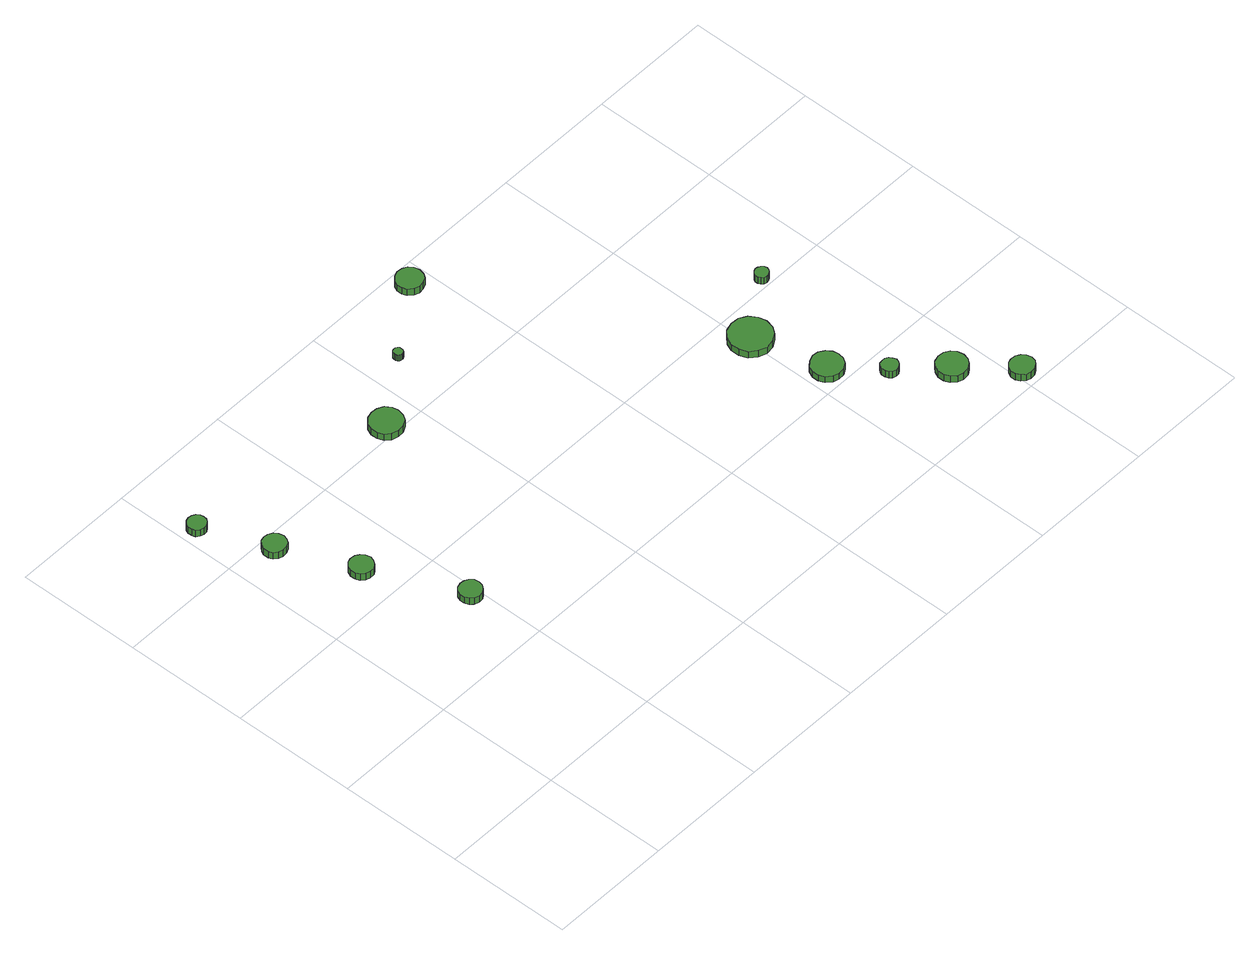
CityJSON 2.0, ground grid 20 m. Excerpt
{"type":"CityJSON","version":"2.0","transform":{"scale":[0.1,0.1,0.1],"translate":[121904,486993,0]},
"CityObjects":{
"tree1":{"type":"SolitaryVegetationObject","attributes":{"function":"something"},"geometry":[{"type":"MultiSurface","lod":"1","boundaries":[[[0,1,2,3,4,5,6,7,8,9,10,11,12,13,14]],[[15,16,17,18,19,20,21,22,23,24,25,26,27,28,29]],[[0,29,28,1]],[[1,28,27,2]],[[2,27,26,3]],[[3,26,25,4]],[[4,25,24,5]],[[5,24,23,6]],[[6,23,22,7]],[[7,22,21,8]],[[8,21,20,9]],[[9,20,19,10]],[[10,19,18,11]],[[11,18,17,12]],[[12,17,16,13]],[[13,16,15,14]],[[14,15,29,0]]]}]},
"tree2":{"type":"SolitaryVegetationObject","attributes":{"function":"something"},"geometry":[{"type":"MultiSurface","lod":"1","boundaries":[[[30,31,32,33,34,35,36,37,38,39,40,41,42,43,44]],[[45,46,47,48,49,50,51,52,53,54,55,56,57,58,59]],[[30,59,58,31]],[[31,58,57,32]],[[32,57,56,33]],[[33,56,55,34]],[[34,55,54,35]],[[35,54,53,36]],[[36,53,52,37]],[[37,52,51,38]],[[38,51,50,39]],[[39,50,49,40]],[[40,49,48,41]],[[41,48,47,42]],[[42,47,46,43]],[[43,46,45,44]],[[44,45,59,30]]]}]},
"tree3":{"type":"SolitaryVegetationObject","attributes":{"function":"something"},"geometry":[{"type":"MultiSurface","lod":"1","boundaries":[[[60,61,62,63,64,65,66,67,68,69,70,71,72,73,74]],[[75,76,77,78,79,80,81,82,83,84,85,86,87,88,89]],[[60,89,88,61]],[[61,88,87,62]],[[62,87,86,63]],[[63,86,85,64]],[[64,85,84,65]],[[65,84,83,66]],[[66,83,82,67]],[[67,82,81,68]],[[68,81,80,69]],[[69,80,79,70]],[[70,79,78,71]],[[71,78,77,72]],[[72,77,76,73]],[[73,76,75,74]],[[74,75,89,60]]]}]},
"tree4":{"type":"SolitaryVegetationObject","attributes":{"function":"something"},"geometry":[{"type":"MultiSurface","lod":"1","boundaries":[[[90,91,92,93,94,95,96,97,98,99,100,101,102,103,104]],[[105,106,107,108,109,110,111,112,113,114,115,116,117,118,119]],[[90,119,118,91]],[[91,118,117,92]],[[92,117,116,93]],[[93,116,115,94]],[[94,115,114,95]],[[95,114,113,96]],[[96,113,112,97]],[[97,112,111,98]],[[98,111,110,99]],[[99,110,109,100]],[[100,109,108,101]],[[101,108,107,102]],[[102,107,106,103]],[[103,106,105,104]],[[104,105,119,90]]]}]},
"tree5":{"type":"SolitaryVegetationObject","attributes":{"function":"something"},"geometry":[{"type":"MultiSurface","lod":"1","boundaries":[[[120,121,122,123,124,125,126,127,128,129,130,131,132,133,134]],[[135,136,137,138,139,140,141,142,143,144,145,146,147,148,149]],[[120,149,148,121]],[[121,148,147,122]],[[122,147,146,123]],[[123,146,145,124]],[[124,145,144,125]],[[125,144,143,126]],[[126,143,142,127]],[[127,142,141,128]],[[128,141,140,129]],[[129,140,139,130]],[[130,139,138,131]],[[131,138,137,132]],[[132,137,136,133]],[[133,136,135,134]],[[134,135,149,120]]]}]},
"tree6":{"type":"SolitaryVegetationObject","attributes":{"function":"something"},"geometry":[{"type":"MultiSurface","lod":"1","boundaries":[[[150,151,152,153,154,155,156,157,158,159,160,161,162,163,164]],[[165,166,167,168,169,170,171,172,173,174,175,176,177,178,179]],[[150,179,178,151]],[[151,178,177,152]],[[152,177,176,153]],[[153,176,175,154]],[[154,175,174,155]],[[155,174,173,156]],[[156,173,172,157]],[[157,172,171,158]],[[158,171,170,159]],[[159,170,169,160]],[[160,169,168,161]],[[161,168,167,162]],[[162,167,166,163]],[[163,166,165,164]],[[164,165,179,150]]]}]},
"tree7":{"type":"SolitaryVegetationObject","attributes":{"function":"something"},"geometry":[{"type":"MultiSurface","lod":"1","boundaries":[[[180,181,182,183,184,185,186,187,188,189,190,191,192,193,194]],[[195,196,197,198,199,200,201,202,203,204,205,206,207,208,209]],[[180,209,208,181]],[[181,208,207,182]],[[182,207,206,183]],[[183,206,205,184]],[[184,205,204,185]],[[185,204,203,186]],[[186,203,202,187]],[[187,202,201,188]],[[188,201,200,189]],[[189,200,199,190]],[[190,199,198,191]],[[191,198,197,192]],[[192,197,196,193]],[[193,196,195,194]],[[194,195,209,180]]]}]},
"tree8":{"type":"SolitaryVegetationObject","attributes":{"function":"something"},"geometry":[{"type":"MultiSurface","lod":"1","boundaries":[[[210,211,212,213,214,215,216,217,218,219,220,221,222,223,224]],[[225,226,227,228,229,230,231,232,233,234,235,236,237,238,239]],[[210,239,238,211]],[[211,238,237,212]],[[212,237,236,213]],[[213,236,235,214]],[[214,235,234,215]],[[215,234,233,216]],[[216,233,232,217]],[[217,232,231,218]],[[218,231,230,219]],[[219,230,229,220]],[[220,229,228,221]],[[221,228,227,222]],[[222,227,226,223]],[[223,226,225,224]],[[224,225,239,210]]]}]},
"tree9":{"type":"SolitaryVegetationObject","attributes":{"function":"something"},"geometry":[{"type":"MultiSurface","lod":"1","boundaries":[[[240,241,242,243,244,245,246,247,248,249,250,251,252,253,254]],[[255,256,257,258,259,260,261,262,263,264,265,266,267,268,269]],[[240,269,268,241]],[[241,268,267,242]],[[242,267,266,243]],[[243,266,265,244]],[[244,265,264,245]],[[245,264,263,246]],[[246,263,262,247]],[[247,262,261,248]],[[248,261,260,249]],[[249,260,259,250]],[[250,259,258,251]],[[251,258,257,252]],[[252,257,256,253]],[[253,256,255,254]],[[254,255,269,240]]]}]},
"tree10":{"type":"SolitaryVegetationObject","attributes":{"function":"something"},"geometry":[{"type":"MultiSurface","lod":"1","boundaries":[[[270,271,272,273,274,275,276,277,278,279,280,281,282,283,284]],[[285,286,287,288,289,290,291,292,293,294,295,296,297,298,299]],[[270,299,298,271]],[[271,298,297,272]],[[272,297,296,273]],[[273,296,295,274]],[[274,295,294,275]],[[275,294,293,276]],[[276,293,292,277]],[[277,292,291,278]],[[278,291,290,279]],[[279,290,289,280]],[[280,289,288,281]],[[281,288,287,282]],[[282,287,286,283]],[[283,286,285,284]],[[284,285,299,270]]]}]},
"tree11":{"type":"SolitaryVegetationObject","attributes":{"function":"something"},"geometry":[{"type":"MultiSurface","lod":"1","boundaries":[[[300,301,302,303,304,305,306,307,308,309,310,311,312,313,314]],[[315,316,317,318,319,320,321,322,323,324,325,326,327,328,329]],[[300,329,328,301]],[[301,328,327,302]],[[302,327,326,303]],[[303,326,325,304]],[[304,325,324,305]],[[305,324,323,306]],[[306,323,322,307]],[[307,322,321,308]],[[308,321,320,309]],[[309,320,319,310]],[[310,319,318,311]],[[311,318,317,312]],[[312,317,316,313]],[[313,316,315,314]],[[314,315,329,300]]]}]},
"tree12":{"type":"SolitaryVegetationObject","attributes":{"function":"something"},"geometry":[{"type":"MultiSurface","lod":"1","boundaries":[[[330,331,332,333,334,335,336,337,338,339,340,341,342,343,344]],[[345,346,347,348,349,350,351,352,353,354,355,356,357,358,359]],[[330,359,358,331]],[[331,358,357,332]],[[332,357,356,333]],[[333,356,355,334]],[[334,355,354,335]],[[335,354,353,336]],[[336,353,352,337]],[[337,352,351,338]],[[338,351,350,339]],[[339,350,349,340]],[[340,349,348,341]],[[341,348,347,342]],[[342,347,346,343]],[[343,346,345,344]],[[344,345,359,330]]]}]},
"tree13":{"type":"SolitaryVegetationObject","attributes":{"function":"something"},"geometry":[{"type":"MultiSurface","lod":"1","boundaries":[[[360,361,362,363,364,365,366,367,368,369,370,371,372,373,374]],[[375,376,377,378,379,380,381,382,383,384,385,386,387,388,389]],[[360,389,388,361]],[[361,388,387,362]],[[362,387,386,363]],[[363,386,385,364]],[[364,385,384,365]],[[365,384,383,366]],[[366,383,382,367]],[[367,382,381,368]],[[368,381,380,369]],[[369,380,379,370]],[[370,379,378,371]],[[371,378,377,372]],[[372,377,376,373]],[[373,376,375,374]],[[374,375,389,360]]]}]}
},
"vertices":[
[38,680,20],[37,686,20],[33,691,20],[28,694,20],[22,695,20],[16,693,20],[11,689,20],[9,683,20],[9,677,20],[11,671,20],[16,667,20],[22,665,20],[28,666,20],[33,669,20],[37,674,20],[37,674,7],[33,669,7],[28,666,7],[22,665,7],[16,667,7],[11,671,7],[9,677,7],[9,683,7],[11,689,7],[16,693,7],[22,695,7],[28,694,7],[33,691,7],[37,686,7],[38,680,7],
[88,576,16],[86,584,16],[82,590,16],[75,594,16],[67,595,16],[60,593,16],[54,587,16],[51,580,16],[51,572,16],[54,565,16],[60,560,16],[67,558,16],[75,559,16],[82,562,16],[86,569,16],[86,569,3],[82,562,3],[75,559,3],[67,558,3],[60,560,3],[54,565,3],[51,572,3],[51,580,3],[54,587,3],[60,593,3],[67,595,3],[75,594,3],[82,590,3],[86,584,3],[88,576,3],
[139,460,15],[137,468,15],[132,474,15],[126,478,15],[118,479,15],[111,477,15],[105,471,15],[102,464,15],[102,456,15],[105,449,15],[111,444,15],[118,442,15],[126,442,15],[132,446,15],[137,453,15],[137,453,2],[132,446,2],[126,442,2],[118,442,2],[111,444,2],[105,449,2],[102,456,2],[102,464,2],[105,471,2],[111,477,2],[118,479,2],[126,478,2],[132,474,2],[137,468,2],[139,460,2],
[204,316,15],[203,324,15],[198,330,15],[192,333,15],[185,334,15],[177,332,15],[172,327,15],[169,320,15],[169,313,15],[172,306,15],[177,301,15],[185,298,15],[192,299,15],[198,303,15],[203,309,15],[203,309,2],[198,303,2],[192,299,2],[185,298,2],[177,301,2],[172,306,2],[169,313,2],[169,320,2],[172,327,2],[177,332,2],[185,334,2],[192,333,2],[198,330,2],[203,324,2],[204,316,2],
[370,615,17],[368,625,17],[362,634,17],[352,639,17],[342,640,17],[331,637,17],[323,630,17],[319,620,17],[319,609,17],[323,599,17],[331,592,17],[342,589,17],[352,590,17],[362,595,17],[368,604,17],[368,604,4],[362,595,4],[352,590,4],[342,589,4],[331,592,4],[323,599,4],[319,609,4],[319,620,4],[323,630,4],[331,637,4],[342,640,4],[352,639,4],[362,634,4],[368,625,4],[370,615,4],
[461,691,15],[461,694,15],[459,696,15],[456,698,15],[453,698,15],[450,697,15],[448,695,15],[447,692,15],[447,689,15],[448,686,15],[450,684,15],[453,683,15],[456,683,15],[459,685,15],[461,688,15],[461,688,3],[459,685,3],[456,683,3],[453,683,3],[450,684,3],[448,686,3],[447,689,3],[447,692,3],[448,695,3],[450,697,3],[453,698,3],[456,698,3],[459,696,3],[461,694,3],[461,691,3],
[589,771,15],[587,780,15],[582,787,15],[574,791,15],[565,792,15],[557,789,15],[550,783,15],[547,775,15],[547,767,15],[550,759,15],[557,753,15],[565,750,15],[574,751,15],[582,755,15],[587,762,15],[587,762,2],[582,755,2],[574,751,2],[565,750,2],[557,753,2],[550,759,2],[547,767,2],[547,775,2],[550,783,2],[557,789,2],[565,792,2],[574,791,2],[582,787,2],[587,780,2],[589,771,2],
[859,232,14],[857,242,14],[851,250,14],[842,256,14],[832,257,14],[822,253,14],[814,247,14],[810,237,14],[810,227,14],[814,217,14],[822,210,14],[832,207,14],[842,208,14],[851,213,14],[857,222,14],[857,222,2],[851,213,2],[842,208,2],[832,207,2],[822,210,2],[814,217,2],[810,227,2],[810,237,2],[814,247,2],[822,253,2],[832,257,2],[842,256,2],[851,250,2],[857,242,2],[859,232,2],
[838,348,15],[835,361,15],[827,373,15],[815,380,15],[801,381,15],[788,377,15],[777,367,15],[772,355,15],[772,341,15],[777,328,15],[788,319,15],[801,314,15],[815,316,15],[827,323,15],[835,334,15],[835,334,2],[827,323,2],[815,316,2],[801,314,2],[788,319,2],[777,328,2],[772,341,2],[772,355,2],[777,367,2],[788,377,2],[801,381,2],[815,380,2],[827,373,2],[835,361,2],[838,348,2],
[905,166,14],[903,171,14],[900,176,14],[895,179,14],[890,179,14],[884,178,14],[880,174,14],[878,169,14],[878,163,14],[880,158,14],[884,154,14],[890,152,14],[895,153,14],[900,156,14],[903,160,14],[903,160,1],[900,156,1],[895,153,1],[890,152,1],[884,154,1],[880,158,1],[878,163,1],[878,169,1],[880,174,1],[884,178,1],[890,179,1],[895,179,1],[900,176,1],[903,171,1],[905,166,1],
[973,102,15],[971,112,15],[965,120,15],[957,125,15],[947,126,15],[937,123,15],[930,116,15],[926,107,15],[926,97,15],[930,88,15],[937,81,15],[947,78,15],[957,79,15],[965,84,15],[971,92,15],[971,92,2],[965,84,2],[957,79,2],[947,78,2],[937,81,2],[930,88,2],[926,97,2],[926,107,2],[930,116,2],[937,123,2],[947,126,2],[957,125,2],[965,120,2],[971,112,2],[973,102,2],
[1031,27,17],[1029,35,17],[1024,41,17],[1017,45,17],[1009,46,17],[1002,44,17],[996,38,17],[992,31,17],[992,23,17],[996,16,17],[1002,10,17],[1009,8,17],[1017,9,17],[1024,13,17],[1029,19,17],[1029,19,4],[1024,13,4],[1017,9,4],[1009,8,4],[1002,10,4],[996,16,4],[992,23,4],[992,31,4],[996,38,4],[1002,44,4],[1009,46,4],[1017,45,4],[1024,41,4],[1029,35,4],[1031,27,4],
[914,415,14],[913,419,14],[910,423,14],[906,425,14],[902,426,14],[897,424,14],[894,421,14],[892,417,14],[892,413,14],[894,409,14],[897,405,14],[902,404,14],[906,405,14],[910,407,14],[913,411,14],[913,411,1],[910,407,1],[906,405,1],[902,404,1],[897,405,1],[894,409,1],[892,413,1],[892,417,1],[894,421,1],[897,424,1],[902,426,1],[906,425,1],[910,423,1],[913,419,1],[914,415,1]
]}
